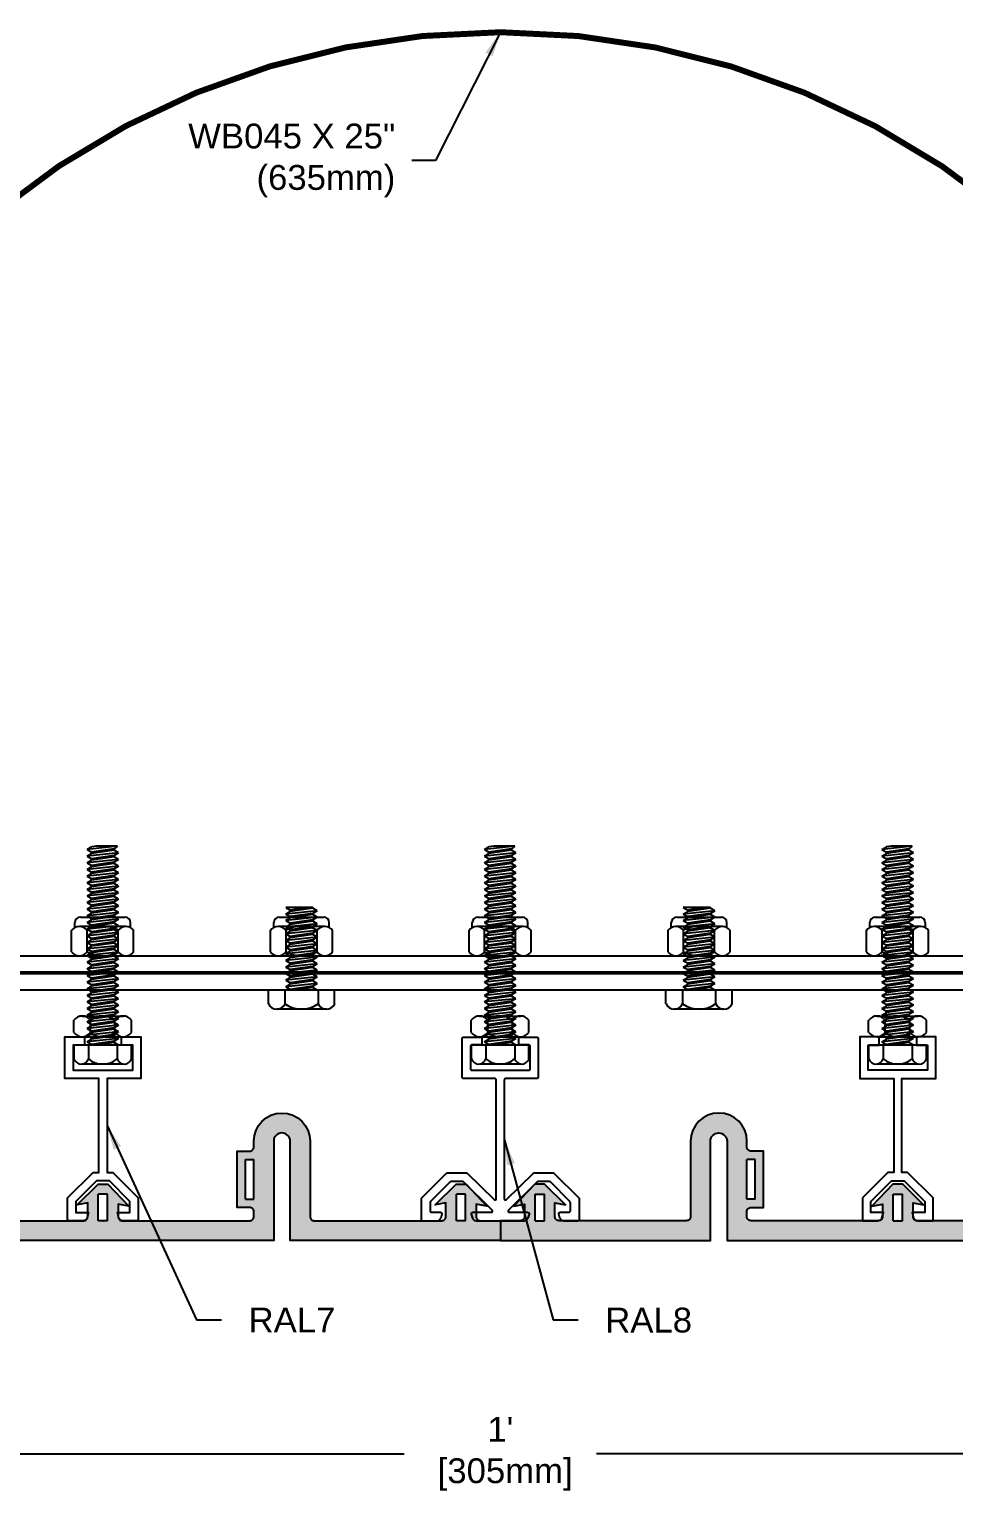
# Model space of a CAD drawing. Header units: inches. Extents: x 1.6 to 29.3, y -11.7 to 20.7.
# Drawn here: x 15.78 to 22.76, y -11.73 to -0.7 of the extents above; entities that cross this region are included whole.
import ezdxf

# ---------------------------------------------------------------- set-up
doc = ezdxf.new("R2010")
doc.units = ezdxf.units.IN
doc.header["$MEASUREMENT"] = 0
for name, color, linetype in [('Anchors', 4, 'Continuous'), ('Dimensions', 3, 'Continuous'), ('Fillers', 2, 'Continuous'), ('Metals', 7, 'Continuous'), ('Text', 2, 'Continuous')]:
    doc.layers.add(name, color=color, linetype=linetype)
doc.styles.add('Arial', font='arial.ttf')
doc.dimstyles.new('Arial', dxfattribs={"dimtxt": 0.1875, "dimasz": 0.1875, "dimexe": 0.1875, "dimexo": 0.1875, "dimgap": 0.1875, "dimtad": 0, "dimtih": 1, "dimtoh": 1, "dimdec": 4, "dimzin": 0, "dimdsep": 46, "dimlunit": 4, "dimtxsty": 'Arial', "dimcen": 0.1875, "dimadec": 0, "dimazin": 0, "dimtfac": 1, "dimtdec": 4, "dimtofl": 0, "dimtmove": 0, "dimatfit": 3, "dimfxl": 0, "dimfrac": 2, "dimtolj": 1, "dimtzin": 0, "dimarcsym": 0})

# ---------------------------------------------------------------- blocks, each defined once
blk = doc.blocks.new('*D0')
at = {"layer": 'Defpoints', "color": 0}
for p in [(13.334, -9.838), (25.334, -9.838), (25.334, -11.447)]:
    blk.add_point(p, dxfattribs=at)
at = {"layer": 'Dimensions', "color": 0, "lineweight": -2}
for p, q in [((13.334, -10.025), (13.334, -11.634)), ((25.334, -10.025), (25.334, -11.634)), ((13.522, -11.447), (18.609, -11.447)), ((25.147, -11.447), (20.059, -11.447))]:
    blk.add_line(p, q, dxfattribs=at)
at = {"layer": 'Dimensions', "color": 0}
for points in [[(13.522, -11.415), (13.522, -11.478), (13.334, -11.447)], [(25.147, -11.415), (25.147, -11.478), (25.334, -11.447)]]:
    blk.add_solid(points, dxfattribs=at)
at = {"layer": 'Dimensions', "color": 0, "insert": (19.334, -11.447), "char_height": 0.1875, "attachment_point": 5, "style": 'Arial'}
blk.add_mtext("\\A1;1'\\P [305mm]", dxfattribs=at)
blk = doc.blocks.new('ral7')
blk.add_lwpolyline([(1.881, -0.628), (1.881, -0.801), (1.765, -0.801, -0.339454), (1.735, -0.778), (1.724, -0.739), (1.819, -0.739), (1.819, -0.654), (1.664, -0.499), (1.566, -0.499), (1.411, -0.654), (1.411, -0.739), (1.506, -0.739), (1.496, -0.778, -0.339454), (1.466, -0.801), (1.349, -0.801), (1.349, -0.628), (1.541, -0.437), (1.584, -0.437), (1.584, 0.274), (1.328, 0.274), (1.328, 0.588), (1.475, 0.588), (1.475, 0.526), (1.39, 0.526), (1.39, 0.336), (1.84, 0.336), (1.84, 0.526), (1.755, 0.526), (1.755, 0.588), (1.902, 0.588), (1.902, 0.274), (1.646, 0.274), (1.646, -0.437), (1.69, -0.437)], format="xyb", close=True)
blk = doc.blocks.new('SILW600')
h = blk.add_hatch(color=256)
h.paths.add_polyline_path([(6.432, 4.963), (6.432, 5.057), (6.512, 5.042), (6.355, 5.207), (6.28, 5.207), (6.122, 5.052), (6.202, 5.067), (6.202, 4.963, -0.414214), (6.171, 4.932), (5.209, 4.932, -0.414214), (5.178, 4.963), (5.178, 5.001, -0.414214), (5.209, 5.032), (5.303, 5.032), (5.303, 5.457), (5.209, 5.457, -0.414214), (5.178, 5.488), (5.178, 5.532, 1), (4.753, 5.532), (4.753, 4.963, -0.414214), (4.722, 4.932), (3.76, 4.932, -0.414214), (3.729, 4.963), (3.729, 5.067), (3.809, 5.052), (3.652, 5.207), (3.577, 5.207), (3.419, 5.042), (3.499, 5.057), (3.499, 4.963, -0.414214), (3.468, 4.932), (3.317, 4.932), (3.317, 4.782), (4.903, 4.782), (4.903, 5.532, -1), (5.028, 5.532), (5.028, 4.782), (7.606, 4.782), (7.606, 5.532, -1), (7.731, 5.532), (7.731, 4.782), (9.317, 4.782), (9.317, 4.932), (9.166, 4.932, -0.414214), (9.135, 4.963), (9.135, 5.057), (9.215, 5.042), (9.058, 5.207), (8.983, 5.207), (8.825, 5.052), (8.905, 5.067), (8.905, 4.963, -0.414214), (8.874, 4.932), (7.912, 4.932, -0.414214), (7.881, 4.963), (7.881, 5.532, 1), (7.456, 5.532), (7.456, 5.488, -0.414214), (7.425, 5.457), (7.331, 5.457), (7.331, 5.032), (7.425, 5.032, -0.414214), (7.456, 5.001), (7.456, 4.963, -0.414214), (7.425, 4.932), (6.463, 4.932, -0.414214)])
h.paths.add_polyline_path([(6.352, 4.932), (6.352, 5.132), (6.282, 5.132), (6.282, 4.932)], flags=17)
h.paths.add_polyline_path([(7.394, 5.095), (7.394, 5.395), (7.456, 5.395), (7.456, 5.095)], flags=16)
h.paths.add_polyline_path([(5.241, 5.095), (5.178, 5.095), (5.178, 5.395), (5.241, 5.395)], flags=16)
h.paths.add_polyline_path([(8.985, 4.932), (9.055, 4.932), (9.055, 5.132), (8.985, 5.132)], flags=17)
h.paths.add_polyline_path([(3.649, 4.932), (3.649, 5.132), (3.579, 5.132), (3.579, 4.932)], flags=17)
for p, q in [((5.178, 5.095), (5.178, 5.395)), ((5.241, 5.395), (5.178, 5.395)), ((5.241, 5.095), (5.241, 5.395)), ((7.394, 5.095), (7.394, 5.395)), ((7.394, 5.395), (7.456, 5.395)), ((7.456, 5.095), (7.456, 5.395)), ((3.579, 4.932), (3.579, 5.132)), ((3.579, 5.132), (3.649, 5.132)), ((3.649, 4.932), (3.649, 5.132)), ((5.241, 5.095), (5.178, 5.095)), ((6.282, 4.932), (6.282, 5.132)), ((6.352, 5.132), (6.282, 5.132)), ((6.352, 4.932), (6.352, 5.132)), ((7.394, 5.095), (7.456, 5.095)), ((8.985, 4.932), (8.985, 5.132)), ((9.055, 5.132), (8.985, 5.132)), ((9.055, 4.932), (9.055, 5.132)), ((3.579, 4.932), (3.649, 4.932)), ((6.352, 4.932), (6.282, 4.932)), ((9.055, 4.932), (8.985, 4.932))]:
    blk.add_line(p, q)
blk.add_lwpolyline([(3.729, 4.963, 0.414214), (3.76, 4.932), (4.722, 4.932, 0.414214), (4.753, 4.963), (4.753, 5.532, -1), (5.178, 5.532), (5.178, 5.488, 0.414214), (5.209, 5.457), (5.303, 5.457), (5.303, 5.032), (5.209, 5.032, 0.414214), (5.178, 5.001), (5.178, 4.963, 0.414214), (5.209, 4.932), (6.171, 4.932, 0.414214), (6.202, 4.963), (6.202, 5.067), (6.122, 5.052), (6.28, 5.207), (6.355, 5.207), (6.512, 5.042), (6.432, 5.057), (6.432, 4.963, 0.414214), (6.463, 4.932), (7.425, 4.932, 0.414214), (7.456, 4.963), (7.456, 5.001, 0.414214), (7.425, 5.032), (7.331, 5.032), (7.331, 5.457), (7.425, 5.457, 0.414214), (7.456, 5.488), (7.456, 5.532, -1), (7.881, 5.532), (7.881, 4.963, 0.414214), (7.912, 4.932), (8.874, 4.932, 0.414214), (8.905, 4.963), (8.905, 5.067), (8.825, 5.052), (8.983, 5.207), (9.058, 5.207), (9.215, 5.042), (9.135, 5.057), (9.135, 4.963, 0.414214), (9.166, 4.932), (9.317, 4.932), (9.317, 4.782), (7.731, 4.782), (7.731, 5.532, 1), (7.606, 5.532), (7.606, 4.782), (5.028, 4.782), (5.028, 5.532, 1), (4.903, 5.532), (4.903, 4.782), (3.317, 4.782), (3.317, 4.932), (3.468, 4.932, 0.414214), (3.499, 4.963), (3.499, 5.057), (3.419, 5.042), (3.577, 5.207), (3.652, 5.207), (3.809, 5.052), (3.729, 5.067)], format="xyb", close=True)
for p in [(5.273, 5.032), (6.317, 4.932), (6.317, 4.932)]:
    blk.add_point(p)
blk = doc.blocks.new('H14112')
for p, q in [((-0.155, 0.144), (0.155, 0.144)), ((-0.217, 0.104), (-0.217, 0)), ((-0.119, 0), (-0.085, -0.02)), ((-0.109, 0), (-0.109, 0.104)), ((-0.085, -0.02), (0.048, 0)), ((0.109, 0), (0.109, 0.104)), ((0.217, 0.104), (0.217, 0)), ((-0.217, 0), (0.217, 0)), ((-0.119, -0.05), (0.119, -0.025)), ((-0.119, -0.05), (-0.085, -0.03)), ((-0.119, -0.05), (-0.085, -0.07)), ((-0.119, -0.1), (0.119, -0.075)), ((-0.119, -0.1), (-0.085, -0.08)), ((-0.119, -0.1), (-0.085, -0.12)), ((-0.085, -0.03), (0.085, -0.005)), ((-0.085, -0.02), (-0.085, -0.03)), ((-0.085, -0.07), (0.085, -0.045)), ((-0.085, -0.08), (0.085, -0.055)), ((-0.085, -0.07), (-0.085, -0.08)), ((-0.085, -0.12), (0.085, -0.095)), ((-0.085, -0.13), (0.085, -0.105)), ((0.094, 0), (0.085, -0.005)), ((0.119, -0.025), (0.085, -0.005)), ((0.119, -0.025), (0.085, -0.045)), ((0.085, -0.045), (0.085, -0.055)), ((0.119, -0.075), (0.085, -0.055)), ((0.119, -0.075), (0.085, -0.095)), ((0.085, -0.095), (0.085, -0.105)), ((0.119, -0.125), (0.085, -0.105)), ((-0.119, -0.15), (0.119, -0.125)), ((-0.119, -0.15), (-0.085, -0.13)), ((-0.119, -0.15), (-0.085, -0.17)), ((-0.119, -0.2), (0.119, -0.175)), ((-0.119, -0.2), (-0.085, -0.18)), ((-0.119, -0.2), (-0.085, -0.22)), ((-0.085, -0.12), (-0.085, -0.13)), ((-0.085, -0.17), (0.085, -0.145)), ((-0.085, -0.18), (0.085, -0.155)), ((-0.085, -0.17), (-0.085, -0.18)), ((-0.085, -0.22), (0.085, -0.195)), ((-0.085, -0.23), (0.085, -0.205)), ((-0.085, -0.22), (-0.085, -0.23)), ((0.119, -0.125), (0.085, -0.145)), ((0.085, -0.145), (0.085, -0.155)), ((0.119, -0.175), (0.085, -0.155)), ((0.119, -0.175), (0.085, -0.195)), ((0.085, -0.195), (0.085, -0.205)), ((0.119, -0.225), (0.085, -0.205)), ((-0.119, -0.25), (0.119, -0.225)), ((-0.119, -0.25), (-0.085, -0.23)), ((-0.119, -0.25), (-0.085, -0.27)), ((-0.119, -0.3), (0.119, -0.275)), ((-0.119, -0.3), (-0.085, -0.28)), ((-0.119, -0.3), (-0.085, -0.32)), ((-0.119, -0.35), (0.119, -0.325)), ((-0.119, -0.35), (-0.085, -0.33)), ((-0.085, -0.27), (0.085, -0.245)), ((-0.085, -0.28), (0.085, -0.255)), ((-0.085, -0.27), (-0.085, -0.28)), ((-0.085, -0.32), (0.085, -0.295)), ((-0.085, -0.33), (0.085, -0.305)), ((-0.085, -0.32), (-0.085, -0.33)), ((0.119, -0.225), (0.085, -0.245)), ((0.085, -0.245), (0.085, -0.255)), ((0.119, -0.275), (0.085, -0.255)), ((0.119, -0.275), (0.085, -0.295)), ((0.085, -0.295), (0.085, -0.305)), ((0.119, -0.325), (0.085, -0.305)), ((0.119, -0.325), (0.085, -0.345)), ((-0.119, -0.35), (-0.085, -0.37)), ((-0.119, -0.4), (0.119, -0.375)), ((-0.119, -0.4), (-0.085, -0.38)), ((-0.119, -0.4), (-0.085, -0.42)), ((-0.119, -0.45), (0.119, -0.425)), ((-0.119, -0.45), (-0.085, -0.43)), ((-0.085, -0.37), (0.085, -0.345)), ((-0.085, -0.38), (0.085, -0.355)), ((-0.085, -0.37), (-0.085, -0.38)), ((-0.085, -0.42), (0.085, -0.395)), ((-0.085, -0.43), (0.085, -0.405)), ((-0.085, -0.42), (-0.085, -0.43)), ((0.085, -0.345), (0.085, -0.355)), ((0.119, -0.375), (0.085, -0.355)), ((0.119, -0.375), (0.085, -0.395)), ((0.085, -0.395), (0.085, -0.405)), ((0.119, -0.425), (0.085, -0.405)), ((0.119, -0.425), (0.085, -0.445)), ((-0.119, -0.45), (-0.085, -0.47)), ((-0.119, -0.5), (0.119, -0.475)), ((-0.119, -0.5), (-0.085, -0.48)), ((-0.119, -0.5), (-0.085, -0.52)), ((-0.119, -0.55), (0.119, -0.525)), ((-0.119, -0.55), (-0.085, -0.53)), ((-0.119, -0.55), (-0.085, -0.57)), ((-0.085, -0.47), (0.085, -0.445)), ((-0.085, -0.48), (0.085, -0.455)), ((-0.085, -0.47), (-0.085, -0.48)), ((-0.085, -0.52), (0.085, -0.495)), ((-0.085, -0.53), (0.085, -0.505)), ((-0.085, -0.52), (-0.085, -0.53)), ((-0.085, -0.57), (0.085, -0.545)), ((0.085, -0.445), (0.085, -0.455)), ((0.119, -0.475), (0.085, -0.455)), ((0.119, -0.475), (0.085, -0.495)), ((0.085, -0.495), (0.085, -0.505)), ((0.119, -0.525), (0.085, -0.505)), ((0.119, -0.525), (0.085, -0.545)), ((0.085, -0.545), (0.085, -0.555)), ((-0.119, -0.6), (0.119, -0.575)), ((-0.119, -0.6), (-0.085, -0.58)), ((-0.119, -0.6), (-0.085, -0.62)), ((-0.119, -0.65), (0.119, -0.625)), ((-0.119, -0.65), (-0.085, -0.63)), ((-0.119, -0.65), (-0.085, -0.67)), ((-0.085, -0.58), (0.085, -0.555)), ((-0.085, -0.57), (-0.085, -0.58)), ((-0.085, -0.62), (0.085, -0.595)), ((-0.085, -0.63), (0.085, -0.605)), ((-0.085, -0.62), (-0.085, -0.63)), ((-0.085, -0.67), (0.085, -0.645)), ((-0.085, -0.68), (0.085, -0.655)), ((0.119, -0.575), (0.085, -0.555)), ((0.119, -0.575), (0.085, -0.595)), ((0.085, -0.595), (0.085, -0.605)), ((0.119, -0.625), (0.085, -0.605)), ((0.119, -0.625), (0.085, -0.645)), ((0.085, -0.645), (0.085, -0.655)), ((0.119, -0.675), (0.085, -0.655)), ((-0.119, -0.7), (0.119, -0.675)), ((-0.119, -0.7), (-0.085, -0.68)), ((-0.119, -0.7), (-0.085, -0.72)), ((-0.119, -0.75), (0.119, -0.725)), ((-0.119, -0.75), (-0.085, -0.73)), ((-0.119, -0.75), (-0.085, -0.77)), ((-0.085, -0.67), (-0.085, -0.68)), ((-0.085, -0.72), (0.085, -0.695)), ((-0.085, -0.73), (0.085, -0.705)), ((-0.085, -0.72), (-0.085, -0.73)), ((-0.085, -0.77), (0.085, -0.745)), ((-0.085, -0.78), (0.085, -0.755)), ((-0.085, -0.77), (-0.085, -0.78)), ((0.119, -0.675), (0.085, -0.695)), ((0.085, -0.695), (0.085, -0.705)), ((0.119, -0.725), (0.085, -0.705)), ((0.119, -0.725), (0.085, -0.745)), ((0.085, -0.745), (0.085, -0.755)), ((0.119, -0.775), (0.085, -0.755)), ((-0.119, -0.8), (0.119, -0.775)), ((-0.119, -0.8), (-0.085, -0.78)), ((-0.119, -0.8), (-0.085, -0.82)), ((-0.119, -0.85), (0.119, -0.825)), ((-0.119, -0.85), (-0.085, -0.83)), ((-0.119, -0.85), (-0.085, -0.87)), ((-0.119, -0.9), (0.119, -0.875)), ((-0.119, -0.9), (-0.085, -0.88)), ((-0.085, -0.82), (0.085, -0.795)), ((-0.085, -0.83), (0.085, -0.805)), ((-0.085, -0.82), (-0.085, -0.83)), ((-0.085, -0.87), (0.085, -0.845)), ((-0.085, -0.88), (0.085, -0.855)), ((-0.085, -0.87), (-0.085, -0.88)), ((0.119, -0.775), (0.085, -0.795)), ((0.085, -0.795), (0.085, -0.805)), ((0.119, -0.825), (0.085, -0.805)), ((0.119, -0.825), (0.085, -0.845)), ((0.085, -0.845), (0.085, -0.855)), ((0.119, -0.875), (0.085, -0.855)), ((0.119, -0.875), (0.085, -0.895)), ((-0.119, -0.9), (-0.085, -0.92)), ((-0.119, -0.95), (0.119, -0.925)), ((-0.119, -0.95), (-0.085, -0.93)), ((-0.119, -0.95), (-0.085, -0.97)), ((-0.119, -1), (0.119, -0.975)), ((-0.119, -1), (-0.085, -0.98)), ((-0.085, -0.92), (0.085, -0.895)), ((-0.085, -0.93), (0.085, -0.905)), ((-0.085, -0.92), (-0.085, -0.93)), ((-0.085, -0.97), (0.085, -0.945)), ((-0.085, -0.98), (0.085, -0.955)), ((-0.085, -0.97), (-0.085, -0.98)), ((0.085, -0.895), (0.085, -0.905)), ((0.119, -0.925), (0.085, -0.905)), ((0.119, -0.925), (0.085, -0.945)), ((0.085, -0.945), (0.085, -0.955)), ((0.119, -0.975), (0.085, -0.955)), ((0.119, -0.975), (0.085, -0.995)), ((-0.119, -1), (-0.085, -1.02)), ((-0.119, -1.05), (0.119, -1.025)), ((-0.119, -1.05), (-0.085, -1.03)), ((-0.119, -1.05), (-0.085, -1.07)), ((-0.119, -1.1), (0.119, -1.075)), ((-0.119, -1.1), (-0.085, -1.08)), ((-0.119, -1.1), (-0.085, -1.12)), ((-0.085, -1.02), (0.085, -0.995)), ((-0.085, -1.03), (0.085, -1.005)), ((-0.085, -1.02), (-0.085, -1.03)), ((-0.085, -1.07), (0.085, -1.045)), ((-0.085, -1.08), (0.085, -1.055)), ((-0.085, -1.07), (-0.085, -1.08)), ((-0.085, -1.12), (0.085, -1.095)), ((0.085, -0.995), (0.085, -1.005)), ((0.119, -1.025), (0.085, -1.005)), ((0.119, -1.025), (0.085, -1.045)), ((0.085, -1.045), (0.085, -1.055)), ((0.119, -1.075), (0.085, -1.055)), ((0.119, -1.075), (0.085, -1.095)), ((0.085, -1.095), (0.085, -1.105)), ((-0.119, -1.15), (0.119, -1.125)), ((-0.119, -1.15), (-0.085, -1.13)), ((-0.119, -1.15), (-0.085, -1.17)), ((-0.119, -1.2), (0.119, -1.175)), ((-0.119, -1.2), (-0.085, -1.18)), ((-0.119, -1.2), (-0.085, -1.22)), ((-0.085, -1.13), (0.085, -1.105)), ((-0.085, -1.12), (-0.085, -1.13)), ((-0.085, -1.17), (0.085, -1.145)), ((-0.085, -1.18), (0.085, -1.155)), ((-0.085, -1.17), (-0.085, -1.18)), ((-0.085, -1.22), (0.085, -1.195)), ((-0.085, -1.23), (0.085, -1.205)), ((0.119, -1.125), (0.085, -1.105)), ((0.119, -1.125), (0.085, -1.145)), ((0.085, -1.145), (0.085, -1.155)), ((0.119, -1.175), (0.085, -1.155)), ((0.119, -1.175), (0.085, -1.195)), ((0.085, -1.195), (0.085, -1.205)), ((0.119, -1.225), (0.085, -1.205)), ((-0.119, -1.25), (0.119, -1.225)), ((-0.119, -1.25), (-0.085, -1.23)), ((-0.119, -1.25), (-0.085, -1.27)), ((-0.119, -1.3), (0.119, -1.275)), ((-0.119, -1.3), (-0.085, -1.28)), ((-0.119, -1.3), (-0.085, -1.32)), ((-0.085, -1.22), (-0.085, -1.23)), ((-0.085, -1.27), (0.085, -1.245)), ((-0.085, -1.28), (0.085, -1.255)), ((-0.085, -1.27), (-0.085, -1.28)), ((-0.085, -1.32), (0.085, -1.295)), ((-0.085, -1.33), (0.085, -1.305)), ((-0.085, -1.32), (-0.085, -1.33)), ((0.119, -1.225), (0.085, -1.245)), ((0.085, -1.245), (0.085, -1.255)), ((0.119, -1.275), (0.085, -1.255)), ((0.119, -1.275), (0.085, -1.295)), ((0.085, -1.295), (0.085, -1.305)), ((0.119, -1.325), (0.085, -1.305)), ((-0.119, -1.35), (0.119, -1.325)), ((-0.119, -1.35), (-0.085, -1.33)), ((-0.119, -1.35), (-0.085, -1.37)), ((-0.119, -1.4), (0.119, -1.375)), ((-0.119, -1.4), (-0.085, -1.38)), ((-0.119, -1.4), (-0.085, -1.42)), ((-0.119, -1.45), (0.119, -1.425)), ((-0.119, -1.45), (-0.085, -1.43)), ((-0.085, -1.37), (0.085, -1.345)), ((-0.085, -1.38), (0.085, -1.355)), ((-0.085, -1.37), (-0.085, -1.38)), ((-0.085, -1.42), (0.085, -1.395)), ((-0.085, -1.43), (0.085, -1.405)), ((-0.085, -1.42), (-0.085, -1.43)), ((0.119, -1.325), (0.085, -1.345)), ((0.085, -1.345), (0.085, -1.355)), ((0.119, -1.375), (0.085, -1.355)), ((0.119, -1.375), (0.085, -1.395)), ((0.085, -1.395), (0.085, -1.405)), ((0.119, -1.425), (0.085, -1.405)), ((0.119, -1.425), (0.085, -1.445)), ((-0.119, -1.45), (-0.085, -1.47)), ((-0.11, -1.5), (0.119, -1.475)), ((-0.11, -1.5), (-0.085, -1.48)), ((-0.11, -1.5), (0.048, -1.5)), ((-0.085, -1.47), (0.085, -1.445)), ((-0.085, -1.48), (0.085, -1.455)), ((-0.085, -1.47), (-0.085, -1.48)), ((0.048, -1.5), (0.085, -1.495)), ((0.085, -1.445), (0.085, -1.455)), ((0.119, -1.475), (0.085, -1.455)), ((0.119, -1.475), (0.085, -1.495))]:
    blk.add_line(p, q)
for centre, radius, start, end in [((-0.163, 0.087), 0.057, 17.3212, 162.6788), ((0, -0.024), 0.168, 49.6113, 130.3887), ((0.163, 0.087), 0.057, 17.3212, 162.6788)]:
    blk.add_arc(centre, radius, start, end)
blk = doc.blocks.new('HLN14S')
for p, q in [((-0.21, 0.213), (-0.21, 0.25)), ((-0.176, 0.222), (0.176, 0.222)), ((-0.168, 0.292), (0.168, 0.292)), ((0.21, 0.213), (0.21, 0.25)), ((-0.234, 0.03), (-0.234, 0.192)), ((-0.117, 0.03), (-0.117, 0.192)), ((0.117, 0.03), (0.117, 0.192)), ((0.234, 0.03), (0.234, 0.192)), ((-0.176, 0), (0.176, 0))]:
    blk.add_line(p, q)
for centre, radius, start, end in [((-0.176, 0.149), 0.0723, 35.7751, 144.2249), ((-0.168, 0.25), 0.0418, 90, 180), ((0, -0.022), 0.244, 61.2813, 118.7187), ((0.176, 0.149), 0.0723, 35.7751, 144.2249), ((0.168, 0.25), 0.0418, 0, 90), ((-0.176, 0.072), 0.0723, 215.7751, 324.2249), ((0, 0.244), 0.244, 241.2813, 298.7187), ((0.176, 0.072), 0.0723, 215.7751, 324.2249)]:
    blk.add_arc(centre, radius, start, end)
blk = doc.blocks.new('HJN14')
for p, q in [((-0.155, 0), (0.155, 0)), ((-0.218, -0.124), (-0.218, -0.032)), ((-0.093, -0.124), (-0.093, -0.032)), ((0.093, -0.124), (0.093, -0.032)), ((0.218, -0.124), (0.218, -0.032)), ((-0.155, -0.156), (0.155, -0.156))]:
    blk.add_line(p, q)
for centre, radius, start, end in [((-0.155, -0.077), 0.077, 35.7751, 144.2249), ((0, -0.15), 0.15, 51.8343, 128.1657), ((0.155, -0.077), 0.077, 35.7751, 144.2249), ((-0.155, -0.079), 0.077, 215.7751, 324.2249), ((0, -0.007), 0.15, 231.8343, 308.1657), ((0.155, -0.079), 0.077, 215.7751, 324.2249)]:
    blk.add_arc(centre, radius, start, end)
blk = doc.blocks.new('H1458S')
for p, q in [((-0.188, 0.144), (0.187, 0.144)), ((-0.25, 0.104), (-0.25, 0)), ((-0.25, 0), (0.25, 0)), ((-0.125, 0), (-0.125, 0.104)), ((-0.119, 0), (-0.085, -0.02)), ((-0.085, -0.02), (0.048, 0)), ((0.125, 0), (0.125, 0.104)), ((0.25, 0.104), (0.25, 0)), ((-0.119, -0.05), (0.119, -0.025)), ((-0.119, -0.05), (-0.085, -0.03)), ((-0.119, -0.05), (-0.085, -0.07)), ((-0.119, -0.1), (0.119, -0.075)), ((-0.119, -0.1), (-0.085, -0.08)), ((-0.119, -0.1), (-0.085, -0.12)), ((-0.085, -0.03), (0.085, -0.005)), ((-0.085, -0.02), (-0.085, -0.03)), ((-0.085, -0.07), (0.085, -0.045)), ((-0.085, -0.08), (0.085, -0.055)), ((-0.085, -0.07), (-0.085, -0.08)), ((-0.085, -0.12), (0.085, -0.095)), ((-0.085, -0.13), (0.085, -0.105)), ((0.094, 0), (0.085, -0.005)), ((0.119, -0.025), (0.085, -0.005)), ((0.119, -0.025), (0.085, -0.045)), ((0.085, -0.045), (0.085, -0.055)), ((0.119, -0.075), (0.085, -0.055)), ((0.119, -0.075), (0.085, -0.095)), ((0.085, -0.095), (0.085, -0.105)), ((0.119, -0.125), (0.085, -0.105)), ((-0.119, -0.15), (0.119, -0.125)), ((-0.119, -0.15), (-0.085, -0.13)), ((-0.119, -0.15), (-0.085, -0.17)), ((-0.119, -0.2), (0.119, -0.175)), ((-0.119, -0.2), (-0.085, -0.18)), ((-0.119, -0.2), (-0.085, -0.22)), ((-0.085, -0.12), (-0.085, -0.13)), ((-0.085, -0.17), (0.085, -0.145)), ((-0.085, -0.18), (0.085, -0.155)), ((-0.085, -0.17), (-0.085, -0.18)), ((-0.085, -0.22), (0.085, -0.195)), ((-0.085, -0.23), (0.085, -0.205)), ((-0.085, -0.22), (-0.085, -0.23)), ((0.119, -0.125), (0.085, -0.145)), ((0.085, -0.145), (0.085, -0.155)), ((0.119, -0.175), (0.085, -0.155)), ((0.119, -0.175), (0.085, -0.195)), ((0.085, -0.195), (0.085, -0.205)), ((0.119, -0.225), (0.085, -0.205)), ((-0.119, -0.25), (0.119, -0.225)), ((-0.119, -0.25), (-0.085, -0.23)), ((-0.119, -0.25), (-0.085, -0.27)), ((-0.119, -0.3), (0.119, -0.275)), ((-0.119, -0.3), (-0.085, -0.28)), ((-0.119, -0.3), (-0.085, -0.32)), ((-0.119, -0.35), (0.119, -0.325)), ((-0.119, -0.35), (-0.085, -0.33)), ((-0.085, -0.27), (0.085, -0.245)), ((-0.085, -0.28), (0.085, -0.255)), ((-0.085, -0.27), (-0.085, -0.28)), ((-0.085, -0.32), (0.085, -0.295)), ((-0.085, -0.33), (0.085, -0.305)), ((-0.085, -0.32), (-0.085, -0.33)), ((0.119, -0.225), (0.085, -0.245)), ((0.085, -0.245), (0.085, -0.255)), ((0.119, -0.275), (0.085, -0.255)), ((0.119, -0.275), (0.085, -0.295)), ((0.085, -0.295), (0.085, -0.305)), ((0.119, -0.325), (0.085, -0.305)), ((0.119, -0.325), (0.085, -0.345)), ((-0.119, -0.35), (-0.085, -0.37)), ((-0.119, -0.4), (0.119, -0.375)), ((-0.119, -0.4), (-0.085, -0.38)), ((-0.119, -0.4), (-0.085, -0.42)), ((-0.119, -0.45), (0.119, -0.425)), ((-0.119, -0.45), (-0.085, -0.43)), ((-0.085, -0.37), (0.085, -0.345)), ((-0.085, -0.38), (0.085, -0.355)), ((-0.085, -0.37), (-0.085, -0.38)), ((-0.085, -0.42), (0.085, -0.395)), ((-0.085, -0.43), (0.085, -0.405)), ((-0.085, -0.42), (-0.085, -0.43)), ((0.085, -0.345), (0.085, -0.355)), ((0.119, -0.375), (0.085, -0.355)), ((0.119, -0.375), (0.085, -0.395)), ((0.085, -0.395), (0.085, -0.405)), ((0.119, -0.425), (0.085, -0.405)), ((0.119, -0.425), (0.085, -0.445)), ((-0.119, -0.45), (-0.085, -0.47)), ((-0.119, -0.5), (0.119, -0.475)), ((-0.119, -0.5), (-0.085, -0.48)), ((-0.119, -0.5), (-0.085, -0.52)), ((-0.119, -0.55), (0.119, -0.525)), ((-0.119, -0.55), (-0.085, -0.53)), ((-0.119, -0.55), (-0.085, -0.57)), ((-0.085, -0.47), (0.085, -0.445)), ((-0.085, -0.48), (0.085, -0.455)), ((-0.085, -0.47), (-0.085, -0.48)), ((-0.085, -0.52), (0.085, -0.495)), ((-0.085, -0.53), (0.085, -0.505)), ((-0.085, -0.52), (-0.085, -0.53)), ((-0.085, -0.57), (0.085, -0.545)), ((0.085, -0.445), (0.085, -0.455)), ((0.119, -0.475), (0.085, -0.455)), ((0.119, -0.475), (0.085, -0.495)), ((0.085, -0.495), (0.085, -0.505)), ((0.119, -0.525), (0.085, -0.505)), ((0.119, -0.525), (0.085, -0.545)), ((0.085, -0.545), (0.085, -0.555)), ((-0.119, -0.6), (0.119, -0.575)), ((-0.119, -0.6), (-0.085, -0.58)), ((-0.119, -0.6), (-0.085, -0.62)), ((-0.085, -0.58), (0.085, -0.555)), ((-0.085, -0.57), (-0.085, -0.58)), ((-0.085, -0.62), (0.085, -0.595)), ((-0.085, -0.62), (-0.085, -0.625)), ((-0.085, -0.625), (0.119, -0.625)), ((-0.048, -0.625), (0.085, -0.605)), ((0.119, -0.575), (0.085, -0.555)), ((0.119, -0.575), (0.085, -0.595)), ((0.085, -0.595), (0.085, -0.605)), ((0.119, -0.625), (0.085, -0.605))]:
    blk.add_line(p, q)
for centre, radius, start, end in [((-0.188, 0.075), 0.0688, 24.7615, 155.2385), ((0, -0.071), 0.215, 54.5107, 125.4893), ((0.187, 0.075), 0.0688, 24.7615, 155.2385)]:
    blk.add_arc(centre, radius, start, end)
blk = doc.blocks.new('pantograph - profile')
at = {"layer": 'Metals'}
for points in [[(3.701, 22.862), (14.244, 22.862), (14.244, 22.737), (3.701, 22.737)], [(3.701, 22.727), (14.244, 22.727), (14.244, 22.602), (3.701, 22.602)]]:
    blk.add_lwpolyline(points, close=True, dxfattribs=at)
at = {"layer": 'Anchors', "rotation": 180}
for name, p in [('H14112', (5.972, 22.188)), ('H14112', (8.972, 22.188)), ('H14112', (11.972, 22.188)), ('H1458S', (7.472, 22.602)), ('H1458S', (10.473, 22.602))]:
    blk.add_blockref(name, p, dxfattribs=at)
at = {"layer": 'Anchors'}
for name, p in [('HLN14S', (5.971, 22.862)), ('HLN14S', (7.472, 22.862)), ('HLN14S', (8.971, 22.862)), ('HLN14S', (10.473, 22.862)), ('HLN14S', (11.971, 22.862)), ('HJN14', (5.971, 22.407)), ('HJN14', (8.971, 22.407)), ('HJN14', (11.971, 22.407))]:
    blk.add_blockref(name, p, dxfattribs=at)
blk = doc.blocks.new('ral8')
blk.add_lwpolyline([(0.635, 1.075, 0.414214), (0.625, 1.065), (0.625, 0.169, 0.664105), (0.642, 0.162), (0.846, 0.361, -0.195981), (0.853, 0.364), (0.993, 0.364, -0.198237), (1, 0.361), (1.187, 0.175, -0.199587), (1.19, 0.168), (1.19, 0.01, -0.414214), (1.18, 0), (1.074, 0, -0.339454), (1.045, 0.023), (1.036, 0.053, -0.493145), (1.046, 0.066), (1.114, 0.066, 0.414214), (1.124, 0.076), (1.124, 0.14, 0.199587), (1.121, 0.147), (0.973, 0.295, 0.198237), (0.966, 0.298), (0.88, 0.298, 0.195981), (0.873, 0.295), (0.656, 0.083, 0.672268), (0.663, 0.066), (0.802, 0.066, -0.493145), (0.812, 0.053), (0.803, 0.023, -0.339454), (0.774, 0), (0.416, 0, -0.339454), (0.387, 0.023), (0.378, 0.053, -0.493145), (0.388, 0.066), (0.527, 0.066, 0.672268), (0.534, 0.083), (0.317, 0.295, 0.195981), (0.31, 0.298), (0.224, 0.298, 0.198237), (0.217, 0.295), (0.069, 0.147, 0.199587), (0.066, 0.14), (0.066, 0.076, 0.414214), (0.076, 0.066), (0.144, 0.066, -0.493145), (0.154, 0.053), (0.145, 0.023, -0.339454), (0.116, 0), (0.01, 0, -0.414214), (0, 0.01), (0, 0.168, -0.199587), (0.003, 0.175), (0.19, 0.361, -0.198237), (0.197, 0.364), (0.337, 0.364, -0.195981), (0.344, 0.361), (0.548, 0.162, 0.664105), (0.565, 0.169), (0.565, 1.065, 0.414214), (0.555, 1.075), (0.318, 1.075, -0.414214), (0.308, 1.085), (0.308, 1.379, -0.414214), (0.318, 1.389), (0.445, 1.389, -0.414214), (0.455, 1.379), (0.455, 1.339, -0.414214), (0.445, 1.329), (0.38, 1.329, 0.414214), (0.37, 1.319), (0.37, 1.149, 0.414214), (0.38, 1.139), (0.81, 1.139, 0.414214), (0.82, 1.149), (0.82, 1.319, 0.414214), (0.81, 1.329), (0.745, 1.329, -0.414214), (0.735, 1.339), (0.735, 1.379, -0.414214), (0.745, 1.389), (0.872, 1.389, -0.414214), (0.882, 1.379), (0.882, 1.085, -0.414214), (0.872, 1.075)], format="xyb", close=True)

msp = doc.modelspace()

# ---------------------------------------------------------------- linework, layer by layer
at = {"layer": 'Fillers', "const_width": 0.045}
msp.add_lwpolyline([(13.33468, -9.68785), (13.33468, -6.71784, -1), (25.33368, -6.71784), (25.33368, -9.68785)], format="xyb", dxfattribs=at)

# ---------------------------------------------------------------- block references
for name, p in [('pantograph - profile', (10.36119, -30.55038)), ('ral8', (18.73868, -9.69092))]:
    msp.add_blockref(name, p)
at = {"layer": 'Fillers'}
msp.add_blockref('SILW600', (10.01707, -14.62011), dxfattribs=at)
at = {"layer": 'Fillers', "xscale": -1}
msp.add_blockref('SILW600', (28.65128, -14.62011), dxfattribs=at)
at = {"layer": 'Metals'}
msp.add_blockref('ral7', (14.719, -8.88839), dxfattribs=at)
at = {"layer": 'Metals', "xscale": -1}
msp.add_blockref('ral7', (23.94936, -8.88839), dxfattribs=at)

# ---------------------------------------------------------------- texts
at = {"layer": 'Text', "char_height": 0.1875, "style": 'Arial'}
for s, insert, attachment_point in [('WB045 X 25"\\P(635mm)', (18.54125, -1.6863), 6), ('RAL7', (17.43391, -10.4375), 4), ('RAL8', (20.12597, -10.43948), 4)]:
    msp.add_mtext(s, dxfattribs=dict(at, insert=insert, attachment_point=attachment_point))

# ---------------------------------------------------------------- dimensions: what is measured, and where the dimension line sits
at = {"layer": 'Dimensions'}
dim = msp.add_linear_dim(base=(25.33418, -11.44673), p1=(13.33418, -9.83785), p2=(25.33418, -9.83785), dimstyle='Arial', override={"dimpost": '\\X'}, dxfattribs=at)
dim.commit()
dim.dimension.update_dxf_attribs({"geometry": '*D0', "text_midpoint": (19.33418, -11.44673), "dimtype": 160})

# ---------------------------------------------------------------- leaders
at = {"layer": 'Fillers', "annotation_type": 0, "has_hookline": 1, "hookline_direction": 0}
for points, text_width in [([(16.36538, -8.96967), (17.04124, -10.4375), (17.22874, -10.4375)], 0.62274), ([(19.36498, -9.08142), (19.73331, -10.4375), (19.92081, -10.4375)], 0.62312)]:
    msp.add_leader(points, dimstyle='Arial', override={"dimgap": 0.25}, dxfattribs=dict(at, text_width=text_width))
at = {"layer": 'Text'}
msp.add_leader([(19.33418, -0.71834), (18.8435, -1.6863), (18.66625, -1.6863)], dimstyle='Arial', dxfattribs=at)

doc.saveas('drawing.dxf')
